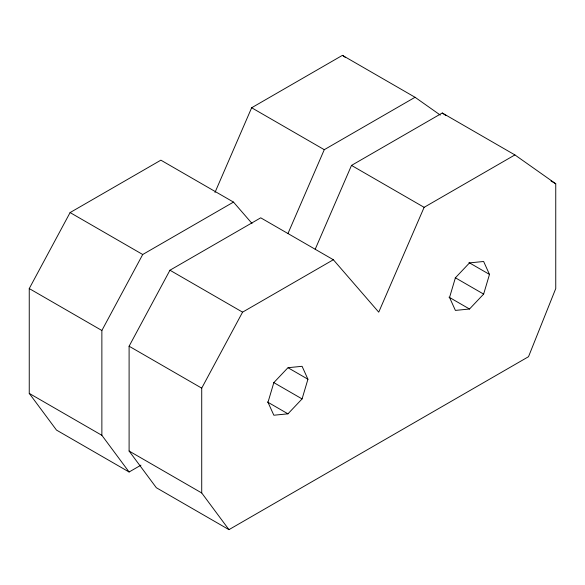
<?xml version="1.0" encoding="UTF-8"?>
<svg xmlns="http://www.w3.org/2000/svg" width="585" height="585" viewBox="0 0 585 585"><rect width="100%" height="100%" fill="white"/><g stroke="black" fill="none" stroke-linecap="round" stroke-linejoin="round"><path stroke-width="0.88" d="M302.079 398.919L307.929 379.234L302.079 366.305L287.959 367.709L273.839 382.612L267.988 402.297L273.839 415.226L287.959 413.829L302.079 398.919L273.663 382.517M483.634 294.101L489.484 274.416L483.634 261.488L469.514 262.892L455.393 277.795L449.543 297.48L455.393 310.408L469.514 309.012L483.634 294.101L455.218 277.692M214.98 192.45L251.652 107.757L342.43 55.348L415.05 97.278L440.3 115.091M287.959 233.539L324.273 149.687L415.05 97.278M315.191 249.261L351.505 165.409L442.282 113L514.902 154.923L555.75 183.748L555.75 288.573L528.518 356.704L228.954 529.652L156.334 487.722L129.102 451.035L129.102 346.218L169.95 270.226L260.727 217.817L333.348 259.74L378.736 312.156L424.125 207.331L514.902 154.923M140.956 465.155L129.102 472L56.482 430.077L29.25 393.391L29.25 288.566L70.098 212.574L160.875 160.166L233.495 202.096L252.011 223.47M129.102 472L101.87 435.313L101.87 330.496L142.718 254.504L233.495 202.096M228.954 529.652L201.723 492.965L201.723 388.147L242.57 312.149L333.348 259.74M551.011 181.014L555.75 183.748M251.652 107.757L324.273 149.687M351.505 165.409L424.125 207.331M468.958 262.57L489.484 274.416M448.987 297.158L469.514 309.012M70.098 212.574L142.718 254.504M169.95 270.226L242.57 312.149M288.2 367.841L307.929 379.234M267.44 401.975L287.959 413.829M29.25 288.566L101.87 330.496M129.102 346.218L201.723 388.147M29.25 393.391L101.87 435.313M129.102 451.035L201.723 492.965M442.282 113L445.997 115.618M342.43 55.348L345.399 57.447"/></g></svg>
